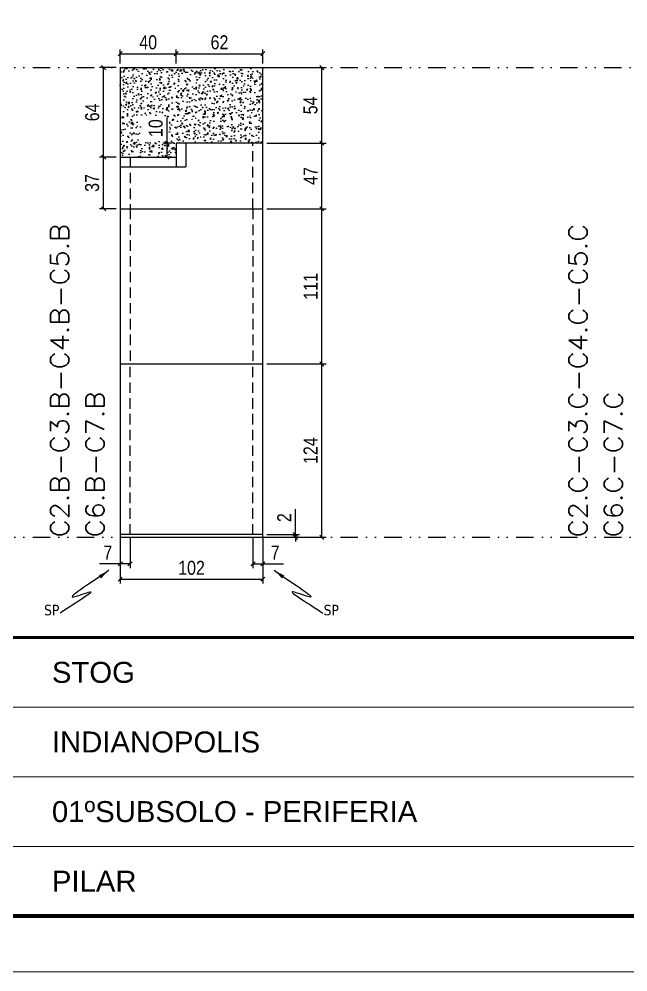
# Model space of a CAD drawing. Extents: x 71 to 6311, y -2991 to 2643.
# Drawn here: x 2280 to 2716, y -2991 to -2310 of the extents above; entities that cross this region are included whole.
import ezdxf
from ezdxf.enums import TextEntityAlignment as Align

# ---------------------------------------------------------------- set-up
doc = ezdxf.new("R2010")
doc.units = 0
for name, pattern in [('CONTINUO', [0]), ('DIVIDE2', [0.625, 0.25, -0.125, 0, -0.125, 0, -0.125]), ('HIDDEN', [0.375, 0.25, -0.125])]:
    doc.linetypes.add(name, pattern=pattern)
for name, color, linetype in [('00 - FELIPE', 2, 'Continuous'), ('COTA', 241, 'Continuous'), ('Nível', 160, 'Continuous'), ('Painéis', 200, 'Continuous'), ('SARR_2.2x7', 40, 'Continuous'), ('TEXTO', 3, 'Continuous')]:
    doc.layers.add(name, color=color, linetype=linetype)
doc.layers.add('Folhas', color=255, linetype='Continuous', lineweight=9)
doc.layers.add('Texto Seção', color=7, linetype='Continuous', lineweight=15)
doc.styles.add('ARIAL', font='arial.ttf')
doc.styles.add('COTA TECNICA', font='techl___.ttf', dxfattribs={"height": 10})
doc.styles.add('REGUA-120', font='ROMANS.shx', dxfattribs={"height": 15})
doc.styles.get("Standard").update_dxf_attribs({"font": 'arial.ttf'})
doc.dimstyles.new('PAINEL', dxfattribs={"dimtxt": 10, "dimasz": 3, "dimexe": 3, "dimexo": 3, "dimgap": 3, "dimtad": 1, "dimdec": 1, "dimzin": 12, "dimdsep": 46, "dimtxsty": 'COTA TECNICA', "dimblk1": 'OBLIQUE', "dimblk2": 'OBLIQUE', "dimsah": 1, "dimcen": 0.9, "dimclrd": 4, "dimclre": 4, "dimclrt": 240, "dimadec": 1, "dimazin": 3, "dimtfac": 1, "dimtdec": 1, "dimtmove": 0, "dimatfit": 3, "dimfxl": 1, "dimtolj": 1, "dimtzin": 12, "dimarcsym": 0})
doc.dimstyles.new('PAINEL-NOVA', dxfattribs={"dimtxt": 10, "dimasz": 3, "dimexe": 3, "dimexo": 3, "dimgap": 3, "dimtad": 1, "dimdec": 1, "dimzin": 12, "dimdsep": 46, "dimtxsty": 'COTA TECNICA', "dimblk1": 'OBLIQUE', "dimblk2": 'OBLIQUE', "dimsah": 1, "dimcen": 0.9, "dimclrd": 4, "dimclre": 4, "dimclrt": 240, "dimadec": 1, "dimazin": 3, "dimtfac": 1, "dimtdec": 1, "dimtix": 1, "dimtmove": 0, "dimatfit": 3, "dimfxl": 1, "dimtolj": 1, "dimtzin": 12, "dimarcsym": 0})
doc.dimstyles.get("Standard").update_dxf_attribs({"dimtxt": 0.18, "dimasz": 0.18, "dimexe": 0.18, "dimexo": 0.0625, "dimgap": 0.09, "dimtad": 0, "dimtih": 1, "dimtoh": 1, "dimdec": 4, "dimzin": 0, "dimdsep": 46, "dimtxsty": 'Standard', "dimcen": 0.09, "dimadec": 0, "dimazin": 0, "dimtfac": 1, "dimtdec": 4, "dimtofl": 0, "dimtmove": 0, "dimatfit": 3, "dimfxl": 1, "dimtolj": 1, "dimtzin": 0, "dimarcsym": 0})

# ---------------------------------------------------------------- blocks, each defined once
blk = doc.blocks.new('9999999999')
at = {"color": 30, "linetype": 'CONTINUO'}
for p, q in [((396.92, 189.43), (1455.46, 189.43)), ((396.92, 139.62), (1455.46, 139.62)), ((396.92, 89.81), (1330.41, 89.81))]:
    blk.add_line(p, q, dxfattribs=at)
at = {"color": 30, "linetype": 'CONTINUO', "const_width": 2}
blk.add_lwpolyline([(1455.46, 97.01), (1455.46, 239.24), (50, 239.24), (50, 40), (1396.18, 40)], dxfattribs=at)
at = {"layer": 'Folhas'}
blk.add_lwpolyline([(0, 0), (1485, 0), (1485, 1050), (0, 1050)], close=True, dxfattribs=at)
at = {"layer": 'Folhas', "color": 30, "const_width": 3}
blk.add_lwpolyline([(1396.18, 1010), (50, 1010), (50, 40), (1396.18, 40)], dxfattribs=at)
at = {"layer": 'TEXTO', "color": 7, "linetype": 'Continuous', "ltscale": 5, "style": 'ARIAL'}
for s, p in [('STOG', (646.92, 214.34)), ('INDIANOPOLIS', (646.92, 164.53)), ('01ºSUBSOLO - PERIFERIA', (646.92, 114.72)), ('PILAR', (646.92, 64.91))]:
    blk.add_text(s, height=15, dxfattribs=at).set_placement(p, align=Align.MIDDLE_LEFT)
blk = doc.blocks.new('_Oblique')
at = {"color": 0, "linetype": 'ByBlock', "lineweight": -2}
blk.add_line((-0.5, -0.5), (0.5, 0.5), dxfattribs=at)
blk = doc.blocks.new('*D350')
at = {"layer": 'COTA', "color": 4, "linetype": 'Continuous', "lineweight": -2, "ltscale": 30, "transparency": 16777216}
for p, q in [((2477.61, -2678.54), (2477.61, -2660.43)), ((2457.27, -2678.54), (2480.61, -2678.54)), ((2477.61, -2680.54), (2477.61, -2678.54)), ((2457.27, -2680.54), (2480.61, -2680.54)), ((2477.61, -2680.54), (2477.61, -2683.54))]:
    blk.add_line(p, q, dxfattribs=at)
at = {"layer": 'Defpoints', "color": 0, "linetype": 'Continuous', "ltscale": 30, "transparency": 16777216}
for p in [(2454.27, -2678.54), (2477.61, -2678.54), (2454.27, -2680.54)]:
    blk.add_point(p, dxfattribs=at)
at = {"layer": 'COTA', "color": 4, "linetype": 'Continuous', "lineweight": -2, "ltscale": 30, "transparency": 16777216, "xscale": 3, "yscale": 3, "zscale": 3}
for p, rotation in [((2477.61, -2678.54), 270), ((2477.61, -2680.54), 90)]:
    blk.add_blockref('_Oblique', p, dxfattribs=dict(at, rotation=rotation))
at = {"layer": 'COTA', "color": 240, "linetype": 'Continuous', "ltscale": 30, "transparency": 16777216, "insert": (2469.61, -2666.48), "char_height": 10, "attachment_point": 5, "rotation": 90, "style": 'COTA TECNICA'}
blk.add_mtext('\\A1;2', dxfattribs=at)
blk = doc.blocks.new('*D351')
at = {"layer": 'COTA', "color": 4, "linetype": 'Continuous', "lineweight": -2, "ltscale": 30, "transparency": 16777216}
for p, q in [((2457.27, -2445.54), (2499.54, -2445.54)), ((2496.54, -2556.54), (2496.54, -2445.54)), ((2457.27, -2556.54), (2499.54, -2556.54))]:
    blk.add_line(p, q, dxfattribs=at)
at = {"layer": 'Defpoints', "color": 0, "linetype": 'Continuous', "ltscale": 30, "transparency": 16777216}
for p in [(2454.27, -2445.54), (2496.54, -2445.54), (2454.27, -2556.54)]:
    blk.add_point(p, dxfattribs=at)
at = {"layer": 'COTA', "color": 4, "linetype": 'Continuous', "lineweight": -2, "ltscale": 30, "transparency": 16777216, "xscale": 3, "yscale": 3, "zscale": 3}
for p, rotation in [((2496.54, -2445.54), 90), ((2496.54, -2556.54), 270)]:
    blk.add_blockref('_Oblique', p, dxfattribs=dict(at, rotation=rotation))
at = {"layer": 'COTA', "color": 240, "linetype": 'Continuous', "ltscale": 30, "transparency": 16777216, "insert": (2488.48, -2501.04), "char_height": 10, "attachment_point": 5, "rotation": 90, "style": 'COTA TECNICA'}
blk.add_mtext('\\A1;111', dxfattribs=at)
blk = doc.blocks.new('*D352')
at = {"layer": 'COTA', "color": 4, "linetype": 'Continuous', "lineweight": -2, "ltscale": 30, "transparency": 16777216}
for p, q in [((2457.27, -2398.54), (2499.54, -2398.54)), ((2496.54, -2445.54), (2496.54, -2398.54)), ((2457.27, -2445.54), (2499.54, -2445.54))]:
    blk.add_line(p, q, dxfattribs=at)
at = {"layer": 'Defpoints', "color": 0, "linetype": 'Continuous', "ltscale": 30, "transparency": 16777216}
for p in [(2454.27, -2398.54), (2496.54, -2398.54), (2454.27, -2445.54)]:
    blk.add_point(p, dxfattribs=at)
at = {"layer": 'COTA', "color": 4, "linetype": 'Continuous', "lineweight": -2, "ltscale": 30, "transparency": 16777216, "xscale": 3, "yscale": 3, "zscale": 3}
for p, rotation in [((2496.54, -2398.54), 90), ((2496.54, -2445.54), 270)]:
    blk.add_blockref('_Oblique', p, dxfattribs=dict(at, rotation=rotation))
at = {"layer": 'COTA', "color": 240, "linetype": 'Continuous', "ltscale": 30, "transparency": 16777216, "insert": (2488.46, -2422.04), "char_height": 10, "attachment_point": 5, "rotation": 90, "style": 'COTA TECNICA'}
blk.add_mtext('\\A1;47', dxfattribs=at)
blk = doc.blocks.new('*D353')
at = {"layer": 'COTA', "color": 4, "linetype": 'Continuous', "lineweight": -2, "ltscale": 30, "transparency": 16777216}
for p, q in [((2457.27, -2344.54), (2499.54, -2344.54)), ((2496.54, -2398.54), (2496.54, -2344.54)), ((2457.27, -2398.54), (2499.54, -2398.54))]:
    blk.add_line(p, q, dxfattribs=at)
at = {"layer": 'Defpoints', "color": 0, "linetype": 'Continuous', "ltscale": 30, "transparency": 16777216}
for p in [(2454.27, -2344.54), (2496.54, -2344.54), (2454.27, -2398.54)]:
    blk.add_point(p, dxfattribs=at)
at = {"layer": 'COTA', "color": 4, "linetype": 'Continuous', "lineweight": -2, "ltscale": 30, "transparency": 16777216, "xscale": 3, "yscale": 3, "zscale": 3}
for p, rotation in [((2496.54, -2344.54), 90), ((2496.54, -2398.54), 270)]:
    blk.add_blockref('_Oblique', p, dxfattribs=dict(at, rotation=rotation))
at = {"layer": 'COTA', "color": 240, "linetype": 'Continuous', "ltscale": 30, "transparency": 16777216, "insert": (2488.43, -2371.54), "char_height": 10, "attachment_point": 5, "rotation": 90, "style": 'COTA TECNICA'}
blk.add_mtext('\\A1;54', dxfattribs=at)
blk = doc.blocks.new('*D354')
at = {"layer": 'COTA', "color": 4, "linetype": 'Continuous', "lineweight": -2, "ltscale": 30, "transparency": 16777216}
for p, q in [((2457.27, -2556.54), (2499.54, -2556.54)), ((2496.54, -2680.54), (2496.54, -2556.54)), ((2457.27, -2680.54), (2499.54, -2680.54))]:
    blk.add_line(p, q, dxfattribs=at)
at = {"layer": 'Defpoints', "color": 0, "linetype": 'Continuous', "ltscale": 30, "transparency": 16777216}
for p in [(2454.27, -2556.54), (2496.54, -2556.54), (2454.27, -2680.54)]:
    blk.add_point(p, dxfattribs=at)
at = {"layer": 'COTA', "color": 4, "linetype": 'Continuous', "lineweight": -2, "ltscale": 30, "transparency": 16777216, "xscale": 3, "yscale": 3, "zscale": 3}
for p, rotation in [((2496.54, -2556.54), 90), ((2496.54, -2680.54), 270)]:
    blk.add_blockref('_Oblique', p, dxfattribs=dict(at, rotation=rotation))
at = {"layer": 'COTA', "color": 240, "linetype": 'Continuous', "ltscale": 30, "transparency": 16777216, "insert": (2488.46, -2618.54), "char_height": 10, "attachment_point": 5, "rotation": 90, "style": 'COTA TECNICA'}
blk.add_mtext('\\A1;124', dxfattribs=at)
blk = doc.blocks.new('*D355')
at = {"layer": 'COTA', "color": 4, "linetype": 'Continuous', "lineweight": -2, "ltscale": 30, "transparency": 16777216}
for p, q in [((2352.27, -2683.54), (2352.27, -2713.54)), ((2454.27, -2683.54), (2454.27, -2713.54)), ((2352.27, -2710.54), (2454.27, -2710.54))]:
    blk.add_line(p, q, dxfattribs=at)
at = {"layer": 'Defpoints', "color": 0, "linetype": 'Continuous', "ltscale": 30, "transparency": 16777216}
for p in [(2352.27, -2680.54), (2454.27, -2680.54), (2454.27, -2710.54)]:
    blk.add_point(p, dxfattribs=at)
at = {"layer": 'COTA', "color": 4, "linetype": 'Continuous', "lineweight": -2, "ltscale": 30, "transparency": 16777216, "xscale": 3, "yscale": 3, "zscale": 3, "rotation": 180}
blk.add_blockref('_Oblique', (2352.27, -2710.54), dxfattribs=at)
at = {"layer": 'COTA', "color": 4, "linetype": 'Continuous', "lineweight": -2, "ltscale": 30, "transparency": 16777216, "xscale": 3, "yscale": 3, "zscale": 3}
blk.add_blockref('_Oblique', (2454.27, -2710.54), dxfattribs=at)
at = {"layer": 'COTA', "color": 240, "linetype": 'Continuous', "ltscale": 30, "transparency": 16777216, "insert": (2403.27, -2702.44), "char_height": 10, "attachment_point": 5, "style": 'COTA TECNICA'}
blk.add_mtext('\\A1;102', dxfattribs=at)
blk = doc.blocks.new('*D149')
at = {"layer": 'COTA', "color": 4, "linetype": 'ByBlock', "lineweight": -2, "transparency": 16777216}
for p, q in [((4967.62, 7361.82), (4967.62, 7339.8)), ((4974.62, 7361.82), (4974.62, 7339.8)), ((4967.62, 7342.8), (4952.89, 7342.8)), ((4974.62, 7342.8), (4967.62, 7342.8))]:
    blk.add_line(p, q, dxfattribs=at)
at = {"layer": 'Defpoints', "color": 0, "linetype": 'ByBlock', "transparency": 16777216}
for p in [(4967.62, 7364.82), (4974.62, 7364.82), (4967.62, 7342.8)]:
    blk.add_point(p, dxfattribs=at)
at = {"layer": 'COTA', "color": 4, "linetype": 'ByBlock', "lineweight": -2, "transparency": 16777216, "xscale": 3, "yscale": 3, "zscale": 3, "rotation": 180}
blk.add_blockref('_Oblique', (4967.62, 7342.8), dxfattribs=at)
at = {"layer": 'COTA', "color": 4, "linetype": 'ByBlock', "lineweight": -2, "transparency": 16777216, "xscale": 3, "yscale": 3, "zscale": 3}
blk.add_blockref('_Oblique', (4974.62, 7342.8), dxfattribs=at)
at = {"layer": 'COTA', "color": 240, "linetype": 'ByBlock', "transparency": 16777216, "insert": (4958.75, 7350.87), "char_height": 10, "attachment_point": 5, "style": 'COTA TECNICA'}
blk.add_mtext('\\A1;7', dxfattribs=at)
blk = doc.blocks.new('*D151')
at = {"layer": 'COTA', "color": 4, "linetype": 'ByBlock', "lineweight": -2, "transparency": 16777216}
for p, q in [((131596.05, 29930.75), (131596.05, 29908.67)), ((131603.05, 29930.68), (131603.05, 29908.67)), ((131596.05, 29911.67), (131603.05, 29911.67)), ((131603.05, 29911.67), (131617.78, 29911.67))]:
    blk.add_line(p, q, dxfattribs=at)
at = {"layer": 'Defpoints', "color": 0, "linetype": 'ByBlock', "transparency": 16777216}
for p in [(131596.05, 29933.75), (131603.05, 29933.68), (131603.05, 29911.67)]:
    blk.add_point(p, dxfattribs=at)
at = {"layer": 'COTA', "color": 4, "linetype": 'ByBlock', "lineweight": -2, "transparency": 16777216, "xscale": 3, "yscale": 3, "zscale": 3, "rotation": 180}
blk.add_blockref('_Oblique', (131596.05, 29911.67), dxfattribs=at)
at = {"layer": 'COTA', "color": 4, "linetype": 'ByBlock', "lineweight": -2, "transparency": 16777216, "xscale": 3, "yscale": 3, "zscale": 3}
blk.add_blockref('_Oblique', (131603.05, 29911.67), dxfattribs=at)
at = {"layer": 'COTA', "color": 240, "linetype": 'ByBlock', "transparency": 16777216, "insert": (131611.91, 29919.74), "char_height": 10, "attachment_point": 5, "style": 'COTA TECNICA'}
blk.add_mtext('\\A1;7', dxfattribs=at)
blk = doc.blocks.new('*D369')
at = {"layer": 'COTA', "color": 4, "linetype": 'Continuous', "lineweight": -2, "ltscale": 30, "transparency": 16777216}
for p, q in [((2352.27, -2341.54), (2352.27, -2331.54)), ((2352.27, -2334.54), (2392.27, -2334.54)), ((2392.27, -2341.54), (2392.27, -2331.54))]:
    blk.add_line(p, q, dxfattribs=at)
at = {"layer": 'Defpoints', "color": 0, "linetype": 'Continuous', "ltscale": 30, "transparency": 16777216}
for p in [(2392.27, -2334.54), (2352.27, -2344.54), (2392.27, -2344.54)]:
    blk.add_point(p, dxfattribs=at)
at = {"layer": 'COTA', "color": 4, "linetype": 'Continuous', "lineweight": -2, "ltscale": 30, "transparency": 16777216, "xscale": 3, "yscale": 3, "zscale": 3, "rotation": 180}
blk.add_blockref('_Oblique', (2352.27, -2334.54), dxfattribs=at)
at = {"layer": 'COTA', "color": 4, "linetype": 'Continuous', "lineweight": -2, "ltscale": 30, "transparency": 16777216, "xscale": 3, "yscale": 3, "zscale": 3}
blk.add_blockref('_Oblique', (2392.27, -2334.54), dxfattribs=at)
at = {"layer": 'COTA', "color": 240, "linetype": 'Continuous', "ltscale": 30, "transparency": 16777216, "insert": (2372.27, -2326.44), "char_height": 10, "attachment_point": 5, "style": 'COTA TECNICA'}
blk.add_mtext('\\A1;40', dxfattribs=at)
blk = doc.blocks.new('*D468')
at = {"layer": '00 - FELIPE', "color": 4, "lineweight": -2, "transparency": 16777216}
for p, q in [((2349.27, -2344.54), (2337.38, -2344.54)), ((2340.38, -2408.54), (2340.38, -2344.54)), ((2349.27, -2408.54), (2337.38, -2408.54))]:
    blk.add_line(p, q, dxfattribs=at)
at = {"layer": 'Defpoints', "color": 0, "transparency": 16777216}
for p in [(2340.38, -2344.54), (2352.27, -2344.54), (2352.27, -2408.54)]:
    blk.add_point(p, dxfattribs=at)
at = {"layer": '00 - FELIPE', "color": 4, "lineweight": -2, "transparency": 16777216, "xscale": 3, "yscale": 3, "zscale": 3}
for p, rotation in [((2340.38, -2344.54), 90), ((2340.38, -2408.54), 270)]:
    blk.add_blockref('_Oblique', p, dxfattribs=dict(at, rotation=rotation))
at = {"layer": '00 - FELIPE', "color": 240, "transparency": 16777216, "insert": (2332.28, -2376.54), "char_height": 10, "attachment_point": 5, "rotation": 90, "style": 'COTA TECNICA'}
blk.add_mtext('\\A1;64', dxfattribs=at)
blk = doc.blocks.new('*D472')
at = {"layer": '00 - FELIPE', "color": 4, "lineweight": -2, "transparency": 16777216}
for p, q in [((2392.27, -2341.54), (2392.27, -2331.54)), ((2392.27, -2334.54), (2454.27, -2334.54)), ((2454.27, -2341.54), (2454.27, -2331.54))]:
    blk.add_line(p, q, dxfattribs=at)
at = {"layer": 'Defpoints', "color": 0, "transparency": 16777216}
for p in [(2454.27, -2334.54), (2392.27, -2344.54), (2454.27, -2344.54)]:
    blk.add_point(p, dxfattribs=at)
at = {"layer": '00 - FELIPE', "color": 4, "lineweight": -2, "transparency": 16777216, "xscale": 3, "yscale": 3, "zscale": 3, "rotation": 180}
blk.add_blockref('_Oblique', (2392.27, -2334.54), dxfattribs=at)
at = {"layer": '00 - FELIPE', "color": 4, "lineweight": -2, "transparency": 16777216, "xscale": 3, "yscale": 3, "zscale": 3}
blk.add_blockref('_Oblique', (2454.27, -2334.54), dxfattribs=at)
at = {"layer": '00 - FELIPE', "color": 240, "transparency": 16777216, "insert": (2423.27, -2326.44), "char_height": 10, "attachment_point": 5, "style": 'COTA TECNICA'}
blk.add_mtext('\\A1;62', dxfattribs=at)
blk = doc.blocks.new('*D473')
at = {"layer": '00 - FELIPE', "color": 4, "lineweight": -2, "transparency": 16777216}
for p, q in [((2385.79, -2398.54), (2385.79, -2380.11)), ((2389.27, -2398.54), (2382.79, -2398.54)), ((2385.79, -2408.54), (2385.79, -2398.54)), ((2389.27, -2408.54), (2382.79, -2408.54))]:
    blk.add_line(p, q, dxfattribs=at)
at = {"layer": 'Defpoints', "color": 0, "transparency": 16777216}
for p in [(2385.79, -2398.54), (2392.27, -2398.54), (2392.27, -2408.54)]:
    blk.add_point(p, dxfattribs=at)
at = {"layer": '00 - FELIPE', "color": 4, "lineweight": -2, "transparency": 16777216, "xscale": 3, "yscale": 3, "zscale": 3}
for p, rotation in [((2385.79, -2398.54), 90), ((2385.79, -2408.54), 270)]:
    blk.add_blockref('_Oblique', p, dxfattribs=dict(at, rotation=rotation))
at = {"layer": '00 - FELIPE', "color": 240, "transparency": 16777216, "insert": (2377.69, -2387.82), "char_height": 10, "attachment_point": 5, "rotation": 90, "style": 'COTA TECNICA'}
blk.add_mtext('\\A1;10', dxfattribs=at)
blk = doc.blocks.new('*D478')
at = {"layer": '00 - FELIPE', "color": 4, "lineweight": -2, "transparency": 16777216}
for p, q in [((2349.27, -2408.54), (2337.38, -2408.54)), ((2340.38, -2445.54), (2340.38, -2408.54)), ((2349.27, -2445.54), (2337.38, -2445.54))]:
    blk.add_line(p, q, dxfattribs=at)
at = {"layer": 'Defpoints', "color": 0, "transparency": 16777216}
for p in [(2340.38, -2408.54), (2352.27, -2408.54), (2352.27, -2445.54)]:
    blk.add_point(p, dxfattribs=at)
at = {"layer": '00 - FELIPE', "color": 4, "lineweight": -2, "transparency": 16777216, "xscale": 3, "yscale": 3, "zscale": 3}
for p, rotation in [((2340.38, -2408.54), 90), ((2340.38, -2445.54), 270)]:
    blk.add_blockref('_Oblique', p, dxfattribs=dict(at, rotation=rotation))
at = {"layer": '00 - FELIPE', "color": 240, "transparency": 16777216, "insert": (2332.16, -2427.04), "char_height": 10, "attachment_point": 5, "rotation": 90, "style": 'COTA TECNICA'}
blk.add_mtext('\\A1;37', dxfattribs=at)
blk = doc.blocks.new('SLIPTEE')
at = {"layer": 'TEXTO', "color": 0, "insert": (-49.02, -55.13), "char_height": 7.5, "attachment_point": 5}
blk.add_mtext('\\fTahoma|b0|i0|c0|p34;\\C4;SP', dxfattribs=at)
at = {"layer": 'COTA', "linetype": 'ByBlock'}
dim = blk.add_linear_dim(base=(0, -22.02), p1=(7, 0), p2=(0, 0), dimstyle='PAINEL-NOVA', override={"dimarcsym": 1}, dxfattribs=at)
dim.commit()
dim.dimension.update_dxf_attribs({"geometry": '*D149', "text_midpoint": (-8.87, -13.94), "insert": (-4967.62, -7364.82)})
at = {"layer": 'COTA', "path_type": 1}
blk.add_leader([(-8.21, -26.55), (-33.31, -45.71), (-21.61, -42.03), (-43.08, -57.3)], dimstyle='Standard', override={"dimasz": 8}, dxfattribs=at)
blk = doc.blocks.new('sliptD')
at = {"layer": 'TEXTO', "color": 0, "insert": (49.02, -55.13), "char_height": 7.5, "attachment_point": 5}
blk.add_mtext('\\fTahoma|b0|i0|c0|p34;\\C4;SP', dxfattribs=at)
at = {"layer": 'COTA', "linetype": 'ByBlock'}
dim = blk.add_linear_dim(base=(0, -22.02), p1=(-7, 0.07), p2=(0, 0), dimstyle='PAINEL-NOVA', override={"dimarcsym": 1}, dxfattribs=at)
dim.commit()
dim.dimension.update_dxf_attribs({"geometry": '*D151', "text_midpoint": (8.87, -13.94), "insert": (-131603.05, -29933.68)})
at = {"layer": 'COTA', "path_type": 1}
blk.add_leader([(8.21, -26.55), (33.31, -45.71), (21.61, -42.03), (43.08, -57.3)], dimstyle='Standard', override={"dimasz": 8}, dxfattribs=at)
blk = doc.blocks.new('SLIPTDD')
at = {"layer": 'COTA', "linetype": 'ByBlock'}
blk.add_blockref('sliptD', (0, 0), dxfattribs=at)

msp = doc.modelspace()

# ---------------------------------------------------------------- hatches: boundary and pattern name
at = {"layer": 'COTA', "linetype": 'Continuous', "ltscale": 30}
h = msp.add_hatch(dxfattribs=at)
h.set_pattern_fill('AR-CONC', color=256, scale=0.05, angle=1)
h.set_pattern_definition([(51, (-1587.8775, -15922.038), (9.121755, -0.637855), [0.9525, -10.4775]), (356, (-1587.8775, -15922.038), (-1.928623, 9.520633), [0.762, -8.382029]), (101.451445, (-1587.117, -15922.091), (7.193132, 8.882778), [0.8095004, -8.904512]), (47.1842, (-1587.922, -15919.498), (13.588575, -1.865247), [1.42875, -15.71625]), (97.63556, (-1586.79, -15919.654), (11.65249, 12.576586), [1.214251, -13.35678]), (352.18415, (-1587.922, -15919.498), (11.65249, 12.576586), [1.142998, -12.572987]), (22, (-1586.641, -15920.111), (7.6688037, -4.9801793), [0.9525, -10.4775]), (327, (-1586.641, -15920.111), (2.9289046, 9.2619254), [0.762, -8.382]), (72.451445, (-1586.002, -15920.526), (10.597708, 4.281746), [0.8095004, -8.904497]), (38.5, (-1587.8775, -15922.038), (0.0806222, 4.2298032), [0, -8.2804, 0, -8.509, 0, -8.41375]), (8.5, (-1587.8775, -15922.038), (3.2530547, 5.066574), [0, -4.8514, 0, -8.0899, 0, -3.20675]), (328.5, (-1590.7092, -15922.0874), (6.7834962, -0.1680745), [0, -3.175, 0, -9.906, 0, -13.1445]), (318.5, (-1591.979, -15922.1096), (7.3831434, 1.4003915), [0, -4.1275, 0, -6.5786, 0, -9.3345])])
h.paths.add_polyline_path([(2454.272, -2344.539), (2352.272, -2344.539), (2352.272, -2408.539), (2392.272, -2408.539), (2392.272, -2398.539), (2454.272, -2398.539)])
h.paths.add_polyline_path([(2387.517, -2397.027), (2387.517, -2379.542), (2366.932, -2379.542), (2366.932, -2397.027)], flags=16)

# ---------------------------------------------------------------- linework, layer by layer
for q in [(2352.272, -2408.539), (2454.272, -2344.539)]:
    msp.add_line((2352.272, -2344.539), q, dxfattribs=at)
msp.add_lwpolyline([(2454.272, -2398.539), (2454.272, -2398.539), (2454.272, -2344.539)], dxfattribs=at)
at = {"layer": 'Nível', "color": 4, "linetype": 'DIVIDE2', "ltscale": 50}
for p, q in [((1975.145, -2344.539), (3111.927, -2344.539)), ((1975.145, -2680.539), (3112.525, -2680.539))]:
    msp.add_line(p, q, dxfattribs=at)
at = {"layer": 'Painéis', "linetype": 'Continuous', "ltscale": 30}
msp.add_line((2352.272, -2408.539), (2352.272, -2680.539), dxfattribs=at)
for points in [[(2454.272, -2398.539), (2392.272, -2398.539)], [(2392.272, -2398.539), (2392.272, -2408.539)], [(2454.272, -2680.539), (2454.272, -2398.539)], [(2352.272, -2408.539), (2392.272, -2408.539)], [(2352.272, -2408.539), (2392.272, -2408.539)], [(2352.272, -2445.539), (2454.272, -2445.539)], [(2352.272, -2556.539), (2454.272, -2556.539)], [(2454.272, -2678.539), (2352.272, -2678.539)], [(2352.272, -2680.539), (2454.272, -2680.539)]]:
    msp.add_lwpolyline(points, dxfattribs=at)
at = {"layer": 'SARR_2.2x7', "linetype": 'Continuous', "ltscale": 30}
for p, q in [((2399.272, -2398.539), (2399.272, -2415.539)), ((2392.272, -2408.539), (2392.272, -2415.539)), ((2352.272, -2415.539), (2392.272, -2415.539)), ((2392.272, -2415.539), (2399.272, -2415.539))]:
    msp.add_line(p, q, dxfattribs=at)
at = {"layer": 'SARR_2.2x7', "linetype": 'HIDDEN', "ltscale": 30}
for p, q in [((2447.272, -2445.539), (2447.272, -2398.539)), ((2359.272, -2408.539), (2359.272, -2445.539)), ((2359.272, -2445.539), (2359.272, -2556.539)), ((2447.272, -2445.539), (2447.272, -2556.539)), ((2359.272, -2678.539), (2359.272, -2556.539)), ((2447.272, -2678.539), (2447.272, -2556.539))]:
    msp.add_line(p, q, dxfattribs=at)

# ---------------------------------------------------------------- block references
at = {"layer": 'COTA', "linetype": 'Continuous', "ltscale": 30}
for name, p in [('SLIPTEE', (2352.272, -2677.539)), ('SLIPTDD', (2454.272, -2677.539))]:
    msp.add_blockref(name, p, dxfattribs=at)
at = {"layer": 'Folhas'}
msp.add_blockref('9999999999', (1656.471, -2991.496), dxfattribs=at)

# ---------------------------------------------------------------- texts
at = {"layer": 'Texto Seção', "style": 'REGUA-120', "width": 1.1}
for s, p in [('C2.B-C3.B-C4.B-C5.B', (2315.463, -2680.539)), ('C2.C-C3.C-C4.C-C5.C', (2686.338, -2680.539)), ('C6.B-C7.B', (2340.716, -2680.539)), ('C6.C-C7.C', (2711.591, -2680.539))]:
    msp.add_text(s, height=13, rotation=90, dxfattribs=at).set_placement(p)

# ---------------------------------------------------------------- dimensions: what is measured, and where the dimension line sits
at = {"layer": '00 - FELIPE'}
dim = msp.add_linear_dim(base=(2454.272, -2334.539), p1=(2392.272, -2344.539), p2=(2454.272, -2344.539), dimstyle='PAINEL', dxfattribs=at)
dim.commit()
dim.dimension.update_dxf_attribs({"geometry": '*D472', "text_midpoint": (2423.272, -2326.437)})
for base, p1, p2, picture, middle in [((2340.379, -2344.539), (2352.272, -2408.539), (2352.272, -2344.539), '*D468', (2332.277, -2376.539)), ((2385.794, -2398.539), (2392.272, -2408.539), (2392.272, -2398.539), '*D473', (2377.692, -2387.824)), ((2340.379, -2408.539), (2352.272, -2445.539), (2352.272, -2408.539), '*D478', (2332.16, -2427.039))]:
    dim = msp.add_linear_dim(base=base, p1=p1, p2=p2, angle=90, dimstyle='PAINEL', dxfattribs=at)
    dim.commit()
    dim.dimension.update_dxf_attribs({"geometry": picture, "text_midpoint": middle})
at = {"layer": 'COTA', "linetype": 'Continuous', "ltscale": 30}
for base, p1, p2, picture, middle in [((2392.272, -2334.539), (2352.272, -2344.539), (2392.272, -2344.539), '*D369', (2372.272, -2326.437)), ((2454.272, -2710.539), (2352.272, -2680.539), (2454.272, -2680.539), '*D355', (2403.272, -2702.437))]:
    dim = msp.add_linear_dim(base=base, p1=p1, p2=p2, dimstyle='PAINEL-NOVA', dxfattribs=at)
    dim.commit()
    dim.dimension.update_dxf_attribs({"geometry": picture, "text_midpoint": middle})
for base, p1, p2, picture, middle in [((2496.538, -2344.539), (2454.272, -2398.539), (2454.272, -2344.539), '*D353', (2488.428, -2371.539)), ((2496.538, -2398.539), (2454.272, -2445.539), (2454.272, -2398.539), '*D352', (2488.465, -2422.039)), ((2496.538, -2445.539), (2454.272, -2556.539), (2454.272, -2445.539), '*D351', (2488.479, -2501.039)), ((2496.538, -2556.539), (2454.272, -2680.539), (2454.272, -2556.539), '*D354', (2488.465, -2618.539))]:
    dim = msp.add_linear_dim(base=base, p1=p1, p2=p2, angle=90, dimstyle='PAINEL-NOVA', dxfattribs=at)
    dim.commit()
    dim.dimension.update_dxf_attribs({"geometry": picture, "text_midpoint": middle})
dim = msp.add_linear_dim(base=(2477.607, -2678.539), p1=(2454.272, -2680.539), p2=(2454.272, -2678.539), angle=90, dimstyle='PAINEL-NOVA', dxfattribs=at)
dim.commit()
dim.dimension.update_dxf_attribs({"geometry": '*D350', "text_midpoint": (2477.607, -2666.483), "dimtype": 160})

doc.saveas('drawing.dxf')
